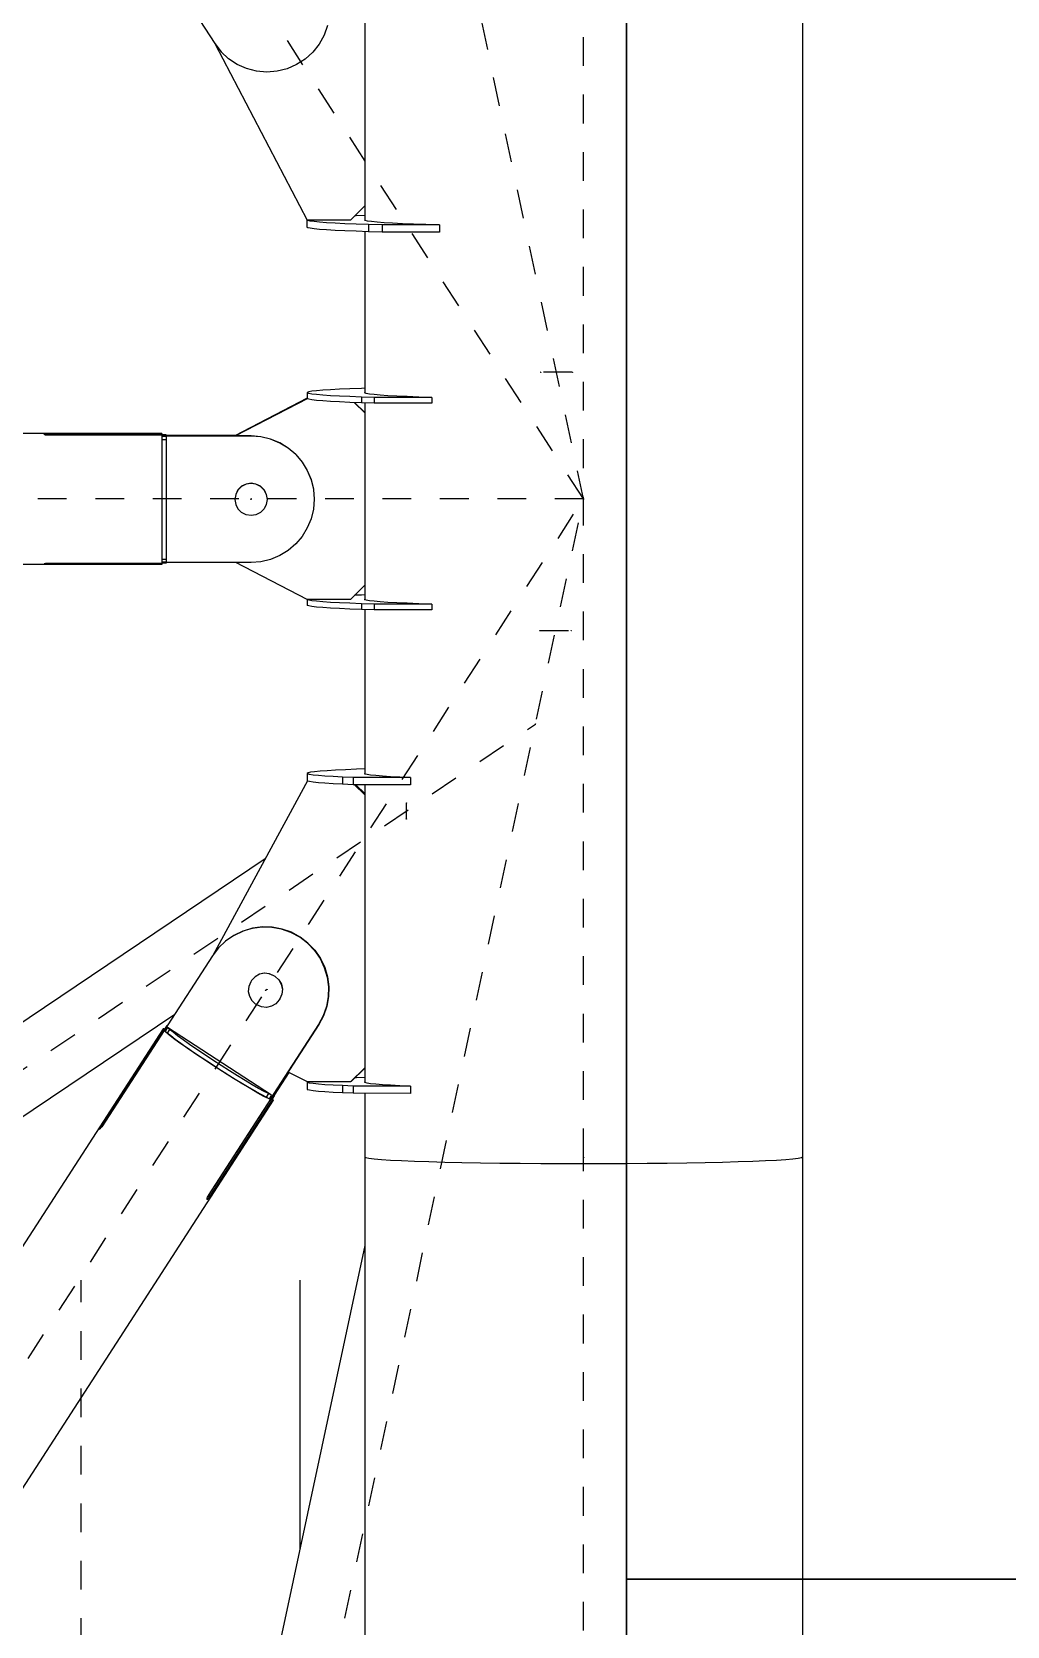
# Model space of a CAD drawing. Header units: millimetres. Extents: x 149919 to 150445, y 136651 to 136866.
# Drawn here: x 150263.59 to 150266.99, y 136738.25 to 136743.8 of the extents above; entities that cross this region are included whole.
import ezdxf

# ---------------------------------------------------------------- set-up
doc = ezdxf.new("R2010")
doc.units = ezdxf.units.MM
doc.header["$LTSCALE"] = 0.25
doc.linetypes.add('CENTER', pattern=[50.8, 31.75, -6.35, 6.35, -6.35])
doc.linetypes.add('XKITLINE00', pattern=[0])
doc.layers.add('Wall', color=7, linetype='Continuous')

# ---------------------------------------------------------------- blocks, each defined once
blk = doc.blocks.new('çatıı')
at = {"color": 8, "linetype": 'CENTER'}
for p, q in [((12370, 8951.04), (12370, 10620.27)), ((12370, 9180.27), (11840, 10000.27)), ((12370, 9180.27), (12196.44, 9993.5)), ((12366.06, 9224.38), (12355.1, 9224.39)), ((11840, 8360.27), (12370, 9180.27)), ((12370, 9180.27), (11840, 9180.27)), ((12195, 8360.27), (12370, 9180.27)), ((12254.2, 9180.41), (12254.2, 9180.14)), ((12354.73, 9134.44), (12365.69, 9134.42)), ((11919.13, 8809.46), (12353.27, 9101.89)), ((12308.29, 9068.84), (12308.29, 9074.35)), ((12259.23, 9009.2), (12259.83, 9009.53)), ((12370, 7286.23), (12370, 8951.04)), ((12195, 8100.54), (12195, 8908.22))]:
    blk.add_line(p, q, dxfattribs=at)
at = {"color": 8, "linetype": 'XKITLINE00'}
for p, q in [((12446.2, 10620.27), (12446.2, 8951.04)), ((12293.8, 9377.28), (12293.79, 9282.33)), ((12224.98, 9364.49), (12241.57, 9338.84)), ((12280.8, 9345.17), (12279.62, 9341.79)), ((12241.57, 9338.84), (12243.76, 9336)), ((12241.75, 9338.61), (12273.79, 9277.33)), ((12277.9, 9338.65), (12275.69, 9335.83)), ((12279.62, 9341.79), (12277.9, 9338.65)), ((12246.38, 9333.56), (12243.76, 9336)), ((12249.37, 9331.58), (12246.38, 9333.56)), ((12252.64, 9330.13), (12249.37, 9331.58)), ((12270.03, 9331.48), (12266.74, 9330.06)), ((12273.04, 9333.42), (12270.03, 9331.48)), ((12275.69, 9335.83), (12273.04, 9333.42)), ((12256.11, 9329.23), (12252.64, 9330.13)), ((12259.68, 9328.92), (12256.11, 9329.23)), ((12263.26, 9329.19), (12259.68, 9328.92)), ((12266.74, 9330.06), (12263.26, 9329.19)), ((12293.79, 9282.33), (12288.79, 9277.33)), ((12293.8, 9282.33), (12293.8, 9277.33)), ((12273.74, 9277.44), (12273.69, 9277.41)), ((12273.69, 9277.41), (12273.69, 9274.91)), ((12273.79, 9277.34), (12273.69, 9277.41)), ((12288.79, 9277.33), (12273.79, 9277.33)), ((12273.97, 9277.21), (12273.8, 9277.33)), ((12274.8, 9277.01), (12273.97, 9277.21)), ((12276.18, 9276.82), (12274.8, 9277.01)), ((12278.1, 9276.64), (12276.18, 9276.82)), ((12280.54, 9276.45), (12278.1, 9276.64)), ((12283.48, 9276.28), (12280.54, 9276.45)), ((12286.91, 9276.11), (12283.48, 9276.28)), ((12290.8, 9275.95), (12286.91, 9276.11)), ((12290.8, 9278.86), (12290.3, 9278.84)), ((12293.8, 9278.96), (12290.8, 9278.86)), ((12295.12, 9275.81), (12290.8, 9275.95)), ((12293.8, 9277.48), (12293.69, 9277.41)), ((12293.97, 9277.21), (12293.69, 9277.41)), ((12294.8, 9277.01), (12293.97, 9277.21)), ((12296.18, 9276.82), (12294.8, 9277.01)), ((12295.12, 9275.81), (12295.12, 9273.31)), ((12299.84, 9275.67), (12295.12, 9275.81)), ((12298.1, 9276.63), (12296.18, 9276.82)), ((12300.54, 9276.45), (12298.1, 9276.63)), ((12303.48, 9276.28), (12300.54, 9276.45)), ((12306.91, 9276.11), (12303.48, 9276.28)), ((12310.8, 9275.95), (12306.91, 9276.11)), ((12315.12, 9275.81), (12310.8, 9275.95)), ((12319.84, 9275.67), (12315.12, 9275.81)), ((12273.97, 9274.71), (12273.69, 9274.91)), ((12274.8, 9274.52), (12273.97, 9274.71)), ((12276.18, 9274.32), (12274.8, 9274.52)), ((12278.1, 9274.14), (12276.18, 9274.32)), ((12280.54, 9273.95), (12278.1, 9274.14)), ((12283.48, 9273.78), (12280.54, 9273.95)), ((12286.91, 9273.61), (12283.48, 9273.78)), ((12290.8, 9273.45), (12286.91, 9273.61)), ((12295.12, 9273.31), (12290.8, 9273.45)), ((12293.8, 9273.35), (12293.8, 9217.15)), ((12299.84, 9273.17), (12295.12, 9273.31)), ((12299.84, 9275.67), (12299.84, 9273.17)), ((12319.84, 9275.67), (12299.84, 9275.67)), ((12319.84, 9273.17), (12299.84, 9273.17)), ((12319.84, 9275.67), (12319.84, 9273.17)), ((12273.76, 9215.3), (12248.55, 9202.19)), ((12273.76, 9215.18), (12248.81, 9202.2)), ((12274.31, 9217.55), (12273.76, 9217.36)), ((12273.76, 9217.36), (12273.76, 9215.16)), ((12274.31, 9216.97), (12273.76, 9217.16)), ((12274.31, 9214.97), (12273.76, 9215.16)), ((12275.4, 9217.74), (12274.31, 9217.55)), ((12275.4, 9216.77), (12274.31, 9216.97)), ((12275.4, 9214.77), (12274.31, 9214.97)), ((12277.03, 9217.93), (12275.4, 9217.74)), ((12277.03, 9216.58), (12275.4, 9216.77)), ((12277.03, 9214.59), (12275.4, 9214.77)), ((12279.18, 9218.11), (12277.03, 9217.93)), ((12279.18, 9216.4), (12277.03, 9216.58)), ((12281.83, 9218.29), (12279.18, 9218.11)), ((12281.83, 9216.22), (12279.18, 9216.4)), ((12284.98, 9218.46), (12281.83, 9218.29)), ((12284.98, 9216.05), (12281.83, 9216.22)), ((12288.59, 9218.62), (12284.98, 9218.46)), ((12288.59, 9215.89), (12284.98, 9216.05)), ((12292.65, 9218.78), (12288.59, 9218.62)), ((12292.65, 9215.74), (12288.59, 9215.89)), ((12293.8, 9218.81), (12292.65, 9218.78)), ((12297.11, 9215.6), (12292.65, 9215.74)), ((12292.65, 9215.74), (12292.65, 9213.74)), ((12293.8, 9217.37), (12293.76, 9217.36)), ((12293.76, 9217.36), (12293.76, 9217.16)), ((12294.31, 9216.97), (12293.76, 9217.16)), ((12295.4, 9216.77), (12294.31, 9216.97)), ((12297.03, 9216.58), (12295.4, 9216.77)), ((12299.18, 9216.4), (12297.03, 9216.58)), ((12317.11, 9215.6), (12297.11, 9215.6)), ((12297.11, 9215.6), (12297.11, 9213.6)), ((12301.83, 9216.22), (12299.18, 9216.4)), ((12304.98, 9216.05), (12301.83, 9216.22)), ((12308.59, 9215.89), (12304.98, 9216.05)), ((12312.65, 9215.74), (12308.59, 9215.89)), ((12317.11, 9215.6), (12312.65, 9215.74)), ((12317.11, 9215.6), (12317.11, 9213.6)), ((12279.18, 9214.4), (12277.03, 9214.59)), ((12281.83, 9214.22), (12279.18, 9214.4)), ((12284.98, 9214.05), (12281.83, 9214.22)), ((12288.59, 9213.89), (12284.98, 9214.05)), ((12292.65, 9213.74), (12288.59, 9213.89)), ((12293.8, 9210.2), (12290.16, 9213.83)), ((12293.8, 9210.32), (12290.29, 9213.83)), ((12297.11, 9213.6), (12292.65, 9213.74)), ((12293.8, 9213.7), (12293.8, 9210.26)), ((12293.8, 9210.26), (12293.8, 9210.2)), ((12293.8, 9210.2), (12293.8, 9150.23)), ((12317.11, 9213.6), (12297.11, 9213.6)), ((12223.2, 9203.11), (11986.8, 9203.11)), ((12182.19, 9202.76), (12182.11, 9202.72)), ((12182.11, 9202.72), (12182.11, 9202.68)), ((12182.19, 9202.65), (12182.11, 9202.68)), ((12182.36, 9202.79), (12182.19, 9202.76)), ((12182.36, 9202.57), (12182.19, 9202.65)), ((12182.6, 9202.81), (12182.36, 9202.79)), ((12182.6, 9202.51), (12182.36, 9202.57)), ((12182.89, 9202.83), (12182.6, 9202.81)), ((12182.89, 9202.47), (12182.6, 9202.51)), ((12182.89, 9202.83), (12182.89, 9202.47)), ((12183.2, 9202.83), (12182.89, 9202.83)), ((12183.2, 9202.46), (12182.89, 9202.47)), ((12183.2, 9202.83), (12183.2, 9202.46)), ((12223.2, 9202.83), (12183.2, 9202.83)), ((12223.2, 9202.46), (12183.2, 9202.46)), ((12223.2, 9203.11), (12223.2, 9201.5)), ((12224.7, 9202.55), (12223.2, 9202.55)), ((12224.7, 9202.41), (12223.2, 9202.41)), ((12254.2, 9202.19), (12223.2, 9202.19)), ((12254.2, 9202.13), (12223.2, 9202.13)), ((12224.7, 9202), (12223.2, 9202)), ((12223.2, 9201.5), (12223.2, 9158.58)), ((12224.7, 9200.88), (12223.2, 9200.88)), ((12224.7, 9202.61), (12224.7, 9202.19)), ((12248.96, 9202.4), (12224.7, 9202.4)), ((12248.84, 9202.34), (12224.7, 9202.34)), ((12224.7, 9202), (12224.7, 9199.23)), ((12224.7, 9199.23), (12224.7, 9158.28)), ((12254.2, 9202.19), (12254.2, 9202.13)), ((12257.64, 9201.92), (12254.2, 9202.19)), ((12257.64, 9201.86), (12254.2, 9202.13)), ((12257.64, 9201.92), (12257.64, 9201.86)), ((12260.99, 9201.11), (12257.64, 9201.92)), ((12260.99, 9201.05), (12257.64, 9201.86)), ((12264.18, 9199.79), (12260.99, 9201.11)), ((12264.18, 9199.73), (12260.99, 9201.05)), ((12267.13, 9197.99), (12264.18, 9199.79)), ((12267.13, 9197.93), (12264.18, 9199.73)), ((12269.75, 9195.75), (12267.13, 9197.99)), ((12269.75, 9195.69), (12267.13, 9197.93)), ((12269.75, 9195.75), (12271.99, 9193.12)), ((12269.75, 9195.69), (12271.99, 9193.06)), ((12271.99, 9193.12), (12273.8, 9190.18)), ((12271.99, 9193.06), (12273.8, 9190.12)), ((12273.8, 9190.18), (12275.12, 9186.99)), ((12273.8, 9190.12), (12275.12, 9186.93)), ((12275.12, 9186.99), (12275.92, 9183.64)), ((12275.12, 9186.93), (12275.92, 9183.58)), ((12248.87, 9181.82), (12248.6, 9180.09)), ((12249.66, 9183.43), (12248.87, 9181.87)), ((12249.66, 9183.4), (12248.87, 9181.84)), ((12249.66, 9183.4), (12248.87, 9181.84)), ((12249.66, 9183.38), (12248.87, 9181.82)), ((12250.9, 9184.67), (12249.66, 9183.43)), ((12250.9, 9184.64), (12249.66, 9183.4)), ((12250.9, 9184.64), (12249.66, 9183.4)), ((12250.9, 9184.62), (12249.66, 9183.38)), ((12252.46, 9185.46), (12250.9, 9184.67)), ((12252.46, 9185.44), (12250.9, 9184.64)), ((12252.46, 9185.44), (12250.9, 9184.64)), ((12252.46, 9185.41), (12250.9, 9184.62)), ((12254.2, 9185.74), (12252.46, 9185.46)), ((12254.2, 9185.71), (12252.46, 9185.44)), ((12254.2, 9185.71), (12252.46, 9185.44)), ((12254.2, 9185.69), (12252.46, 9185.41)), ((12254.2, 9185.74), (12254.2, 9185.71)), ((12255.93, 9185.46), (12254.2, 9185.74)), ((12255.93, 9185.44), (12254.2, 9185.71)), ((12254.2, 9185.71), (12254.2, 9185.69)), ((12255.93, 9185.44), (12254.2, 9185.71)), ((12255.93, 9185.41), (12254.2, 9185.69)), ((12257.49, 9184.67), (12255.93, 9185.46)), ((12257.49, 9184.64), (12255.93, 9185.44)), ((12257.49, 9184.64), (12255.93, 9185.44)), ((12257.49, 9184.62), (12255.93, 9185.41)), ((12258.73, 9183.43), (12257.49, 9184.67)), ((12258.73, 9183.4), (12257.49, 9184.64)), ((12258.73, 9183.4), (12257.49, 9184.64)), ((12258.73, 9183.38), (12257.49, 9184.62)), ((12258.73, 9183.43), (12259.52, 9181.87)), ((12258.73, 9183.4), (12259.52, 9181.84)), ((12258.73, 9183.4), (12259.52, 9181.84)), ((12258.73, 9183.38), (12259.52, 9181.82)), ((12259.52, 9181.82), (12259.8, 9180.09)), ((12275.92, 9183.58), (12276.2, 9180.14)), ((12248.6, 9180.09), (12248.87, 9178.36)), ((12248.87, 9178.36), (12249.66, 9176.8)), ((12250.9, 9175.56), (12249.66, 9176.8)), ((12258.73, 9176.8), (12257.49, 9175.56)), ((12259.52, 9178.36), (12258.73, 9176.8)), ((12259.8, 9180.09), (12259.52, 9178.36)), ((12275.92, 9176.7), (12275.12, 9173.34)), ((12276.2, 9180.14), (12275.92, 9176.7)), ((12252.46, 9174.77), (12250.9, 9175.56)), ((12254.2, 9174.49), (12252.46, 9174.77)), ((12255.93, 9174.77), (12254.2, 9174.49)), ((12257.49, 9175.56), (12255.93, 9174.77)), ((12275.12, 9173.34), (12273.8, 9170.16)), ((12271.99, 9167.21), (12269.75, 9164.59)), ((12273.8, 9170.16), (12271.99, 9167.21)), ((12224.7, 9159.19), (12223.2, 9159.19)), ((12260.99, 9159.23), (12257.64, 9158.42)), ((12264.18, 9160.55), (12260.99, 9159.23)), ((12267.13, 9162.35), (12264.18, 9160.55)), ((12269.75, 9164.59), (12267.13, 9162.35)), ((12223.2, 9157.44), (11986.8, 9157.44)), ((12182.11, 9157.64), (12182.11, 9157.63)), ((12182.19, 9157.61), (12182.11, 9157.63)), ((12182.36, 9157.72), (12182.19, 9157.66)), ((12182.36, 9157.59), (12182.19, 9157.61)), ((12182.6, 9157.77), (12182.36, 9157.72)), ((12182.6, 9157.58), (12182.36, 9157.59)), ((12182.89, 9157.8), (12182.6, 9157.77)), ((12182.89, 9157.58), (12182.6, 9157.58)), ((12183.2, 9157.81), (12182.89, 9157.8)), ((12182.89, 9157.8), (12182.89, 9157.58)), ((12183.2, 9157.57), (12182.89, 9157.58)), ((12183.2, 9157.81), (12183.2, 9157.57)), ((12223.2, 9157.81), (12183.2, 9157.81)), ((12223.2, 9157.57), (12183.2, 9157.57)), ((12223.2, 9158.58), (12223.2, 9157.44)), ((12224.7, 9158.28), (12223.2, 9158.28)), ((12254.2, 9158.15), (12223.2, 9158.15)), ((12224.7, 9157.99), (12223.2, 9157.99)), ((12224.7, 9157.93), (12223.2, 9157.93)), ((12224.7, 9158.15), (12224.7, 9157.99)), ((12224.7, 9157.99), (12224.7, 9157.93)), ((12273.8, 9145.23), (12248.96, 9158.15)), ((12257.64, 9158.42), (12254.2, 9158.15)), ((12293.8, 9150.23), (12288.8, 9145.23)), ((12293.8, 9150.23), (12293.8, 9145.18)), ((12273.76, 9145.25), (12273.76, 9145.19)), ((12274.31, 9145), (12273.76, 9145.19)), ((12273.76, 9145.19), (12273.76, 9143.19)), ((12274.31, 9143), (12273.76, 9143.19)), ((12288.8, 9145.23), (12273.8, 9145.23)), ((12275.4, 9144.81), (12274.31, 9145)), ((12275.4, 9142.81), (12274.31, 9143)), ((12277.03, 9144.62), (12275.4, 9144.81)), ((12277.03, 9142.62), (12275.4, 9142.81)), ((12279.18, 9144.43), (12277.03, 9144.62)), ((12279.18, 9142.43), (12277.03, 9142.62)), ((12281.83, 9144.26), (12279.18, 9144.43)), ((12284.98, 9144.09), (12281.83, 9144.26)), ((12288.59, 9143.92), (12284.98, 9144.09)), ((12292.65, 9143.77), (12288.59, 9143.92)), ((12292.65, 9146.81), (12290.29, 9146.72)), ((12293.8, 9146.85), (12292.65, 9146.81)), ((12297.11, 9143.63), (12292.65, 9143.77)), ((12292.65, 9143.77), (12292.65, 9141.77)), ((12293.8, 9145.4), (12293.76, 9145.39)), ((12293.76, 9145.39), (12293.76, 9145.19)), ((12294.31, 9145), (12293.76, 9145.19)), ((12295.4, 9144.81), (12294.31, 9145)), ((12297.03, 9144.62), (12295.4, 9144.81)), ((12299.18, 9144.43), (12297.03, 9144.62)), ((12317.11, 9143.63), (12297.11, 9143.63)), ((12297.11, 9143.63), (12297.11, 9141.63)), ((12301.83, 9144.26), (12299.18, 9144.43)), ((12304.98, 9144.09), (12301.83, 9144.26)), ((12308.59, 9143.92), (12304.98, 9144.09)), ((12312.65, 9143.77), (12308.59, 9143.92)), ((12317.11, 9143.63), (12312.65, 9143.77)), ((12317.11, 9143.63), (12317.11, 9141.63)), ((12281.83, 9142.26), (12279.18, 9142.43)), ((12284.98, 9142.09), (12281.83, 9142.26)), ((12288.59, 9141.92), (12284.98, 9142.09)), ((12292.65, 9141.77), (12288.59, 9141.92)), ((12297.11, 9141.63), (12292.65, 9141.77)), ((12293.8, 9141.74), (12293.8, 9084.56)), ((12317.11, 9141.63), (12297.11, 9141.63)), ((12273.81, 9082.11), (12240.92, 9021.34)), ((12274.05, 9084.91), (12273.7, 9084.71)), ((12273.7, 9084.71), (12273.7, 9082.21)), ((12273.7, 9084.71), (12273.89, 9084.52)), ((12273.7, 9082.21), (12273.89, 9082.02)), ((12274.62, 9084.33), (12273.89, 9084.52)), ((12274.62, 9081.83), (12273.89, 9082.02)), ((12274.94, 9085.1), (12274.05, 9084.91)), ((12275.88, 9084.14), (12274.62, 9084.33)), ((12275.88, 9081.64), (12274.62, 9081.83)), ((12276.35, 9085.29), (12274.94, 9085.1)), ((12277.67, 9083.95), (12275.88, 9084.14)), ((12277.67, 9081.45), (12275.88, 9081.64)), ((12278.29, 9085.47), (12276.35, 9085.29)), ((12279.96, 9083.77), (12277.67, 9083.95)), ((12279.96, 9081.27), (12277.67, 9081.45)), ((12280.73, 9085.65), (12278.29, 9085.47)), ((12282.75, 9083.6), (12279.96, 9083.77)), ((12283.66, 9085.82), (12280.73, 9085.65)), ((12286.02, 9083.43), (12282.75, 9083.6)), ((12287.06, 9085.99), (12283.66, 9085.82)), ((12286.02, 9083.43), (12286.02, 9080.93)), ((12289.73, 9083.27), (12286.02, 9083.43)), ((12290.91, 9086.14), (12287.06, 9085.99)), ((12289.73, 9083.27), (12289.73, 9080.77)), ((12309.7, 9083.24), (12289.73, 9083.27)), ((12293.8, 9086.24), (12290.91, 9086.14)), ((12293.8, 9084.75), (12293.67, 9084.68)), ((12293.67, 9084.68), (12293.86, 9084.49)), ((12294.59, 9084.29), (12293.86, 9084.49)), ((12295.85, 9084.1), (12294.59, 9084.29)), ((12297.64, 9083.92), (12295.85, 9084.1)), ((12299.93, 9083.74), (12297.64, 9083.92)), ((12302.72, 9083.56), (12299.93, 9083.74)), ((12305.99, 9083.4), (12302.72, 9083.56)), ((12309.7, 9083.24), (12305.99, 9083.4)), ((12309.7, 9083.24), (12309.7, 9080.74)), ((12282.75, 9081.1), (12279.96, 9081.27)), ((12286.02, 9080.93), (12282.75, 9081.1)), ((12289.73, 9080.77), (12286.02, 9080.93)), ((12309.7, 9080.74), (12289.73, 9080.77)), ((12290.29, 9080.77), (12293.8, 9077.25)), ((12290.71, 9080.77), (12293.8, 9077.68)), ((12293.8, 9080.77), (12293.8, 8977.1)), ((12259.08, 9054.9), (11956.7, 8851.22)), ((12245.37, 9026.28), (12242.87, 9023.91)), ((12248.21, 9028.24), (12245.37, 9026.28)), ((12251.31, 9029.73), (12248.21, 9028.24)), ((12248.34, 9028.31), (12248.21, 9028.24)), ((12248.34, 9028.31), (12248.29, 9028.28)), ((12251.45, 9029.8), (12248.34, 9028.31)), ((12254.62, 9030.71), (12251.31, 9029.73)), ((12254.75, 9030.78), (12251.45, 9029.8)), ((12258.03, 9031.16), (12254.62, 9030.71)), ((12258.17, 9031.24), (12254.75, 9030.78)), ((12261.48, 9031.07), (12258.03, 9031.16)), ((12261.62, 9031.15), (12258.17, 9031.24)), ((12264.87, 9030.45), (12261.48, 9031.07)), ((12265.01, 9030.52), (12261.62, 9031.15)), ((12268.12, 9029.29), (12264.87, 9030.45)), ((12268.26, 9029.37), (12265.01, 9030.52)), ((12271.16, 9027.65), (12268.12, 9029.29)), ((12271.29, 9027.73), (12268.26, 9029.37)), ((12273.9, 9025.55), (12271.16, 9027.65)), ((12274.03, 9025.63), (12271.29, 9027.73)), ((12240.78, 9021.17), (12223.98, 8995.17)), ((12242.87, 9023.91), (12240.78, 9021.17)), ((12273.9, 9025.55), (12276.27, 9023.05)), ((12274.03, 9025.63), (12276.41, 9023.12)), ((12276.27, 9023.05), (12278.23, 9020.21)), ((12276.41, 9023.12), (12278.37, 9020.28)), ((12258.81, 9015.11), (12257.1, 9014.75)), ((12258.85, 9015.14), (12257.14, 9014.77)), ((12260.55, 9014.93), (12258.81, 9015.11)), ((12260.59, 9014.95), (12258.85, 9015.14)), ((12262.15, 9014.22), (12260.55, 9014.93)), ((12262.19, 9014.24), (12260.59, 9014.95)), ((12278.23, 9020.21), (12279.72, 9017.09)), ((12278.37, 9020.28), (12279.86, 9017.17)), ((12279.72, 9017.09), (12280.71, 9013.78)), ((12279.86, 9017.17), (12280.85, 9013.86)), ((12253.44, 9010.55), (12253.26, 9008.81)), ((12254.15, 9012.15), (12253.44, 9010.55)), ((12254.42, 9012.57), (12254.15, 9012.15)), ((12255.59, 9013.87), (12254.42, 9012.57)), ((12257.1, 9014.75), (12255.59, 9013.87)), ((12257.14, 9014.77), (12257.1, 9014.75)), ((12262.19, 9014.24), (12262.15, 9014.22)), ((12262.57, 9013.95), (12262.15, 9014.22)), ((12262.61, 9013.97), (12262.19, 9014.24)), ((12262.61, 9013.97), (12262.57, 9013.95)), ((12263.87, 9012.78), (12262.57, 9013.95)), ((12263.91, 9012.8), (12262.61, 9013.97)), ((12263.87, 9012.78), (12264.75, 9011.26)), ((12263.91, 9012.8), (12264.79, 9011.28)), ((12264.75, 9011.26), (12265.12, 9009.55)), ((12264.79, 9011.28), (12265.16, 9009.57)), ((12265.12, 9009.55), (12264.94, 9007.81)), ((12265.16, 9009.57), (12264.98, 9007.83)), ((12280.71, 9013.78), (12281.17, 9010.36)), ((12280.85, 9013.86), (12281.3, 9010.44)), ((12281.17, 9010.36), (12281.08, 9006.91)), ((12281.3, 9010.44), (12281.22, 9006.99)), ((12253.26, 9008.81), (12253.63, 9007.09)), ((12253.63, 9007.09), (12254.51, 9005.58)), ((12255.81, 9004.41), (12254.51, 9005.58)), ((12256.23, 9004.14), (12255.81, 9004.41)), ((12257.83, 9003.42), (12256.23, 9004.14)), ((12262.79, 9004.48), (12261.28, 9003.61)), ((12263.96, 9005.79), (12262.79, 9004.48)), ((12264, 9005.81), (12262.83, 9004.51)), ((12264.23, 9006.2), (12263.96, 9005.79)), ((12264, 9005.81), (12263.96, 9005.79)), ((12264.27, 9006.23), (12264, 9005.81)), ((12264.94, 9007.81), (12264.23, 9006.2)), ((12264.27, 9006.23), (12264.23, 9006.2)), ((12264.98, 9007.83), (12264.27, 9006.23)), ((12281.08, 9006.91), (12280.46, 9003.52)), ((12281.22, 9006.99), (12280.6, 9003.6)), ((12227.63, 9000.81), (11971.4, 8828.22)), ((12259.57, 9003.24), (12257.83, 9003.42)), ((12261.28, 9003.61), (12259.57, 9003.24)), ((12279.32, 9000.27), (12277.68, 8997.23)), ((12279.46, 9000.34), (12277.82, 8997.31)), ((12280.46, 9003.52), (12279.32, 9000.27)), ((12279.46, 9000.34), (12279.32, 9000.27)), ((12280.6, 9003.6), (12279.46, 9000.34)), ((12223.57, 8995.8), (11948.29, 8569.91)), ((12223.62, 8995.57), (12201.94, 8962.03)), ((12223.92, 8995.2), (12202.24, 8961.66)), ((12223.94, 8995.75), (12223.57, 8995.8)), ((12223.57, 8995.8), (12223.62, 8995.57)), ((12224.06, 8995.29), (12223.62, 8995.57)), ((12224.28, 8994.97), (12223.92, 8995.2)), ((12223.92, 8995.2), (12224.3, 8994.82)), ((12224.08, 8995.66), (12223.94, 8995.75)), ((12224.76, 8996.72), (12223.95, 8995.46)), ((12223.95, 8995.46), (12223.99, 8995.34)), ((12224.28, 8994.98), (12223.98, 8995.17)), ((12224.8, 8996.6), (12223.99, 8995.34)), ((12224.06, 8995.29), (12223.99, 8995.34)), ((12225.09, 8996.23), (12224.28, 8994.97)), ((12225.04, 8994.26), (12224.28, 8994.97)), ((12225.51, 8993.79), (12224.3, 8994.82)), ((12224.8, 8996.79), (12224.76, 8996.72)), ((12224.76, 8996.72), (12224.8, 8996.6)), ((12224.92, 8996.8), (12224.8, 8996.79)), ((12224.87, 8996.55), (12224.8, 8996.6)), ((12225.02, 8996.79), (12224.92, 8996.8)), ((12225.86, 8995.52), (12225.04, 8994.26)), ((12226.23, 8993.29), (12225.04, 8994.26)), ((12261.38, 8972.69), (12225.09, 8996.23)), ((12225.86, 8995.52), (12225.09, 8996.23)), ((12227.25, 8992.45), (12225.51, 8993.79)), ((12227.05, 8994.55), (12225.86, 8995.52)), ((12227.82, 8992.08), (12226.23, 8993.29)), ((12228.63, 8993.34), (12227.05, 8994.55)), ((12230.57, 8991.92), (12228.63, 8993.34)), ((12277.82, 8997.31), (12239.33, 8937.77)), ((12277.68, 8997.23), (12260.88, 8971.24)), ((12277.82, 8997.31), (12277.68, 8997.23)), ((12229.46, 8990.83), (12227.25, 8992.45)), ((12229.76, 8990.66), (12227.82, 8992.08)), ((12232.07, 8988.99), (12229.46, 8990.83)), ((12232.01, 8989.07), (12229.76, 8990.66)), ((12232.82, 8990.33), (12230.57, 8991.92)), ((12234.52, 8987.34), (12232.01, 8989.07)), ((12235.01, 8986.98), (12232.07, 8988.99)), ((12235.33, 8988.6), (12232.82, 8990.33)), ((12237.23, 8985.52), (12234.52, 8987.34)), ((12238.04, 8986.78), (12235.33, 8988.6)), ((12238.18, 8984.85), (12235.01, 8986.98)), ((12240.07, 8983.64), (12237.23, 8985.52)), ((12240.88, 8984.9), (12238.04, 8986.78)), ((12241.49, 8982.68), (12238.18, 8984.85)), ((12242.97, 8981.76), (12240.07, 8983.64)), ((12243.78, 8983.02), (12240.88, 8984.9)), ((12244.83, 8980.53), (12241.49, 8982.68)), ((12245.86, 8979.91), (12242.97, 8981.76)), ((12246.68, 8981.17), (12243.78, 8983.02)), ((12293.8, 8982.2), (12288.85, 8977.26)), ((12293.8, 8982.08), (12289.12, 8977.41)), ((12248.12, 8978.47), (12244.83, 8980.53)), ((12248.69, 8978.15), (12245.86, 8979.91)), ((12249.5, 8979.41), (12246.68, 8981.17)), ((12251.23, 8976.56), (12248.12, 8978.47)), ((12251.36, 8976.52), (12248.69, 8978.15)), ((12252.18, 8977.78), (12249.5, 8979.41)), ((12254.09, 8974.85), (12251.23, 8976.56)), ((12253.84, 8975.05), (12251.36, 8976.52)), ((12254.65, 8976.3), (12252.18, 8977.78)), ((12256.85, 8975.03), (12254.65, 8976.3)), ((12267.26, 8980.65), (12262.15, 8972.75)), ((12267.32, 8980.61), (12262.21, 8972.71)), ((12273.87, 8977.28), (12267.11, 8980.72)), ((12273.8, 8977.32), (12273.7, 8977.26)), ((12273.7, 8977.26), (12273.7, 8974.76)), ((12273.7, 8977.26), (12273.89, 8977.07)), ((12288.85, 8977.26), (12273.87, 8977.28)), ((12274.62, 8976.88), (12273.89, 8977.07)), ((12275.88, 8976.69), (12274.62, 8976.88)), ((12277.67, 8976.5), (12275.88, 8976.69)), ((12279.96, 8976.32), (12277.67, 8976.5)), ((12282.75, 8976.15), (12279.96, 8976.32)), ((12286.01, 8975.98), (12282.75, 8976.15)), ((12286.01, 8975.98), (12286.01, 8973.48)), ((12289.73, 8975.82), (12286.01, 8975.98)), ((12289.12, 8977.41), (12288.85, 8977.26)), ((12290.9, 8978.69), (12290.38, 8978.67)), ((12293.8, 8978.79), (12290.9, 8978.69)), ((12293.8, 8977.3), (12293.67, 8977.23)), ((12293.67, 8977.23), (12293.86, 8977.04)), ((12294.59, 8976.84), (12293.86, 8977.04)), ((12295.85, 8976.65), (12294.59, 8976.84)), ((12297.64, 8976.47), (12295.85, 8976.65)), ((12299.93, 8976.29), (12297.64, 8976.47)), ((12302.72, 8976.11), (12299.93, 8976.29)), ((12305.99, 8975.95), (12302.72, 8976.11)), ((12261.89, 8970.94), (11986.62, 8545.05)), ((12260.93, 8971.2), (12239.25, 8937.66)), ((12261.52, 8970.99), (12239.84, 8937.45)), ((12256.04, 8973.77), (12253.84, 8975.05)), ((12256.61, 8973.41), (12254.09, 8974.85)), ((12257.93, 8972.73), (12256.04, 8973.77)), ((12258.7, 8972.26), (12256.61, 8973.41)), ((12258.74, 8973.99), (12256.85, 8975.03)), ((12259.45, 8971.95), (12257.93, 8972.73)), ((12260.31, 8971.46), (12258.7, 8972.26)), ((12260.26, 8973.2), (12258.74, 8973.99)), ((12260.26, 8973.2), (12259.45, 8971.95)), ((12260.57, 8971.43), (12259.45, 8971.95)), ((12261.38, 8972.69), (12260.26, 8973.2)), ((12260.93, 8971.2), (12260.31, 8971.46)), ((12261.38, 8972.69), (12260.57, 8971.43)), ((12260.88, 8971.24), (12260.57, 8971.44)), ((12260.93, 8971.2), (12260.57, 8971.43)), ((12260.92, 8971.26), (12260.88, 8971.24)), ((12260.92, 8971.26), (12260.9, 8971.22)), ((12261.52, 8970.99), (12261.02, 8971.32)), ((12261.16, 8971.23), (12261.02, 8971.32)), ((12261.97, 8972.49), (12261.16, 8971.23)), ((12261.35, 8971.2), (12261.16, 8971.23)), ((12262.17, 8972.45), (12261.35, 8971.2)), ((12261.47, 8971.21), (12261.35, 8971.2)), ((12262.28, 8972.47), (12261.47, 8971.21)), ((12261.89, 8970.94), (12261.52, 8970.99)), ((12261.84, 8971.17), (12261.56, 8971.35)), ((12261.97, 8972.49), (12261.83, 8972.57)), ((12261.84, 8971.17), (12261.89, 8970.94)), ((12262.17, 8972.45), (12261.97, 8972.49)), ((12262.28, 8972.66), (12262, 8972.84)), ((12262.28, 8972.47), (12262.17, 8972.45)), ((12262.28, 8972.66), (12262.32, 8972.54)), ((12262.32, 8972.54), (12262.28, 8972.47)), ((12273.7, 8974.76), (12273.89, 8974.57)), ((12274.62, 8974.38), (12273.89, 8974.57)), ((12275.88, 8974.19), (12274.62, 8974.38)), ((12277.67, 8974), (12275.88, 8974.19)), ((12279.96, 8973.82), (12277.67, 8974)), ((12282.75, 8973.65), (12279.96, 8973.82)), ((12286.01, 8973.48), (12282.75, 8973.65)), ((12289.73, 8973.32), (12286.01, 8973.48)), ((12289.73, 8975.82), (12289.73, 8973.32)), ((12309.7, 8975.79), (12289.73, 8975.82)), ((12309.7, 8973.29), (12289.73, 8973.32)), ((12293.8, 8973.32), (12293.8, 8951.04)), ((12309.7, 8975.79), (12305.99, 8975.95)), ((12309.7, 8975.79), (12309.7, 8973.29)), ((12201.32, 8961), (12201.25, 8960.86)), ((12201.25, 8960.85), (12201.28, 8960.77)), ((12201.36, 8960.74), (12201.28, 8960.77)), ((12201.43, 8961.2), (12201.32, 8961)), ((12201.49, 8960.8), (12201.36, 8960.74)), ((12201.58, 8961.45), (12201.43, 8961.2)), ((12201.65, 8960.93), (12201.49, 8960.8)), ((12201.75, 8961.73), (12201.58, 8961.45)), ((12201.84, 8961.13), (12201.65, 8960.93)), ((12201.94, 8962.03), (12201.75, 8961.73)), ((12202.12, 8961.49), (12201.75, 8961.73)), ((12202.04, 8961.38), (12201.84, 8961.13)), ((12202.32, 8961.79), (12201.94, 8962.03)), ((12202.24, 8961.66), (12202.04, 8961.38)), ((12294.16, 8950.81), (12293.8, 8951.04)), ((12293.8, 8951.04), (12293.8, 8396.88)), ((12294.16, 8950.81), (12293.8, 8951.04)), ((12295.26, 8950.59), (12294.16, 8950.81)), ((12295.26, 8950.59), (12294.16, 8950.81)), ((12297.08, 8950.37), (12295.26, 8950.59)), ((12299.6, 8950.15), (12297.08, 8950.37)), ((12299.6, 8950.16), (12297.08, 8950.37)), ((12302.79, 8949.95), (12299.6, 8950.16)), ((12302.79, 8949.95), (12299.6, 8950.15)), ((12306.64, 8949.76), (12302.79, 8949.95)), ((12306.64, 8949.76), (12302.79, 8949.95)), ((12311.09, 8949.57), (12306.64, 8949.76)), ((12311.09, 8949.58), (12306.64, 8949.76)), ((12316.11, 8949.41), (12311.09, 8949.58)), ((12316.11, 8949.41), (12311.09, 8949.57)), ((12321.65, 8949.26), (12316.11, 8949.41)), ((12321.65, 8949.26), (12316.11, 8949.41)), ((12327.66, 8949.12), (12321.65, 8949.26)), ((12327.66, 8949.12), (12321.65, 8949.26)), ((12334.07, 8949), (12327.66, 8949.12)), ((12334.07, 8949.01), (12327.66, 8949.12)), ((12340.83, 8948.91), (12334.07, 8949.01)), ((12340.83, 8948.91), (12334.07, 8949)), ((12347.88, 8948.83), (12340.83, 8948.91)), ((12347.88, 8948.83), (12340.83, 8948.91)), ((12355.13, 8948.78), (12347.88, 8948.83)), ((12355.13, 8948.78), (12347.88, 8948.83)), ((12362.53, 8948.74), (12355.13, 8948.78)), ((12362.53, 8948.75), (12355.13, 8948.78)), ((12370, 8948.73), (12362.53, 8948.74)), ((12377.46, 8948.74), (12370, 8948.73)), ((12384.86, 8948.78), (12377.46, 8948.74)), ((12384.86, 8948.78), (12377.46, 8948.75)), ((12392.12, 8948.83), (12384.86, 8948.78)), ((12392.12, 8948.83), (12384.86, 8948.78)), ((12399.16, 8948.91), (12392.12, 8948.83)), ((12399.16, 8948.91), (12392.12, 8948.83)), ((12405.92, 8949.01), (12399.16, 8948.91)), ((12405.92, 8949), (12399.16, 8948.91)), ((12412.33, 8949.12), (12405.92, 8949)), ((12412.33, 8949.12), (12405.92, 8949.01)), ((12418.34, 8949.26), (12412.33, 8949.12)), ((12418.34, 8949.26), (12412.33, 8949.12)), ((12423.88, 8949.41), (12418.34, 8949.26)), ((12423.88, 8949.41), (12418.34, 8949.26)), ((12428.9, 8949.58), (12423.88, 8949.41)), ((12428.9, 8949.57), (12423.88, 8949.41)), ((12433.35, 8949.76), (12428.9, 8949.57)), ((12433.35, 8949.76), (12428.9, 8949.58)), ((12437.2, 8949.95), (12433.35, 8949.76)), ((12437.2, 8949.95), (12433.35, 8949.76)), ((12440.39, 8950.16), (12437.2, 8949.95)), ((12440.39, 8950.15), (12437.2, 8949.95)), ((12442.91, 8950.37), (12440.39, 8950.15)), ((12442.91, 8950.37), (12440.39, 8950.16)), ((12444.73, 8950.59), (12442.91, 8950.37)), ((12445.83, 8950.81), (12444.73, 8950.59)), ((12445.83, 8950.81), (12444.73, 8950.59)), ((12446.2, 8951.04), (12445.83, 8950.81)), ((12446.2, 8951.04), (12445.83, 8950.81)), ((12446.2, 8951.04), (12446.2, 7286.23)), ((12239.07, 8937.36), (12238.93, 8937.07)), ((12239.25, 8937.66), (12239.07, 8937.36)), ((12239.64, 8937.16), (12239.14, 8937.48)), ((12239.84, 8937.45), (12239.34, 8937.77)), ((12239.64, 8937.16), (12239.45, 8936.89)), ((12239.84, 8937.45), (12239.64, 8937.16)), ((12238.84, 8936.81), (12238.8, 8936.6)), ((12238.8, 8936.6), (12238.82, 8936.45)), ((12238.82, 8936.45), (12238.89, 8936.37)), ((12238.93, 8937.07), (12238.84, 8936.81)), ((12238.99, 8936.37), (12238.89, 8936.37)), ((12239.12, 8936.48), (12239.01, 8936.37)), ((12239.27, 8936.66), (12239.12, 8936.48)), ((12239.45, 8936.89), (12239.27, 8936.66)), ((12293.8, 8920.3), (12263.94, 8780.4)), ((12271.2, 8908.22), (12271.2, 8814.4))]:
    blk.add_line(p, q, dxfattribs=at)
for centre in [(12355.1, 9224.39), (12366.06, 9224.38), (12254.2, 9180.41), (12254.2, 9180.14), (12370, 9180.27), (12370, 9180.27), (12370, 9180.27), (12370, 9180.27), (12370, 9180.27), (12354.73, 9134.44), (12365.69, 9134.42), (12353.27, 9101.89), (12308.29, 9074.35), (12308.29, 9068.84), (12259.83, 9009.53), (12259.23, 9009.2), (12370, 8951.04), (12370, 8951.04)]:
    blk.add_circle(centre, 0.05, dxfattribs=at)

msp = doc.modelspace()

# ---------------------------------------------------------------- block references
at = {"xscale": 0.009999943142843078, "yscale": 0.009999943142843078, "zscale": 0.009999943142843078}
msp.add_blockref('çatıı', (150141.8141, 136650.3731), dxfattribs=at)

# ---------------------------------------------------------------- meshes
at = {"layer": 'Wall'}
mesh = msp.add_polyface(dxfattribs=at)
corners = [(150370.6634, 136778.7344), (150370.6634, 136778.7344, 0.2), (150370.6634, 136724.5744), (150370.6634, 136724.5744, 0.2), (150265.6634, 136724.5744), (150265.6634, 136724.5744, 0.2), (150265.6634, 136792.5744), (150265.6634, 136792.5744, 0.2), (150370.6634, 136792.5744), (150370.6634, 136792.5744, 0.2), (150370.6634, 136778.7344), (150370.6634, 136778.7344, 0.2)]
mesh.append_faces([[corners[k] for k in face] for face in [(0, 1, 3, 2), (2, 3, 5, 4), (4, 5, 7, 6), (6, 7, 9, 8), (8, 9, 11, 10)]], dxfattribs={"color": 7})
mesh = msp.add_polyface(dxfattribs=at)
corners = [(150265.6634, 136738.4144), (150265.6634, 136738.4144, 0.2), (150282.1634, 136738.4144), (150282.1634, 136738.4144, 0.2), (150282.1634, 136751.2619), (150282.1634, 136751.2619, 0.2), (150283.5634, 136752.5654), (150283.5634, 136752.5654, 0.2), (150284.6621, 136754.1313), (150284.6621, 136754.1313, 0.2), (150285.4109, 136755.8913), (150285.4109, 136755.8913, 0.2), (150285.7784, 136757.7688), (150285.7784, 136757.7688, 0.2), (150285.7459, 136759.6813), (150285.7459, 136759.6813, 0.2), (150285.3184, 136761.5457), (150285.3184, 136761.5457, 0.2), (150284.5109, 136763.2801), (150284.5109, 136763.2801, 0.2), (150283.3609, 136764.8088), (150283.3609, 136764.8088, 0.2), (150282.1634, 136765.8869), (150282.1634, 136765.8869, 0.2), (150282.1634, 136778.7344), (150282.1634, 136778.7344, 0.2), (150265.6634, 136778.7344), (150265.6634, 136778.7344, 0.2)]
mesh.append_faces([[corners[k] for k in face] for face in [(0, 1, 3, 2), (2, 3, 5, 4), (4, 5, 7, 6), (6, 7, 9, 8), (8, 9, 11, 10), (10, 11, 13, 12), (12, 13, 15, 14), (14, 15, 17, 16), (16, 17, 19, 18), (18, 19, 21, 20), (20, 21, 23, 22), (22, 23, 25, 24), (24, 25, 27, 26)]], dxfattribs={"color": 7})

doc.saveas('drawing.dxf')
